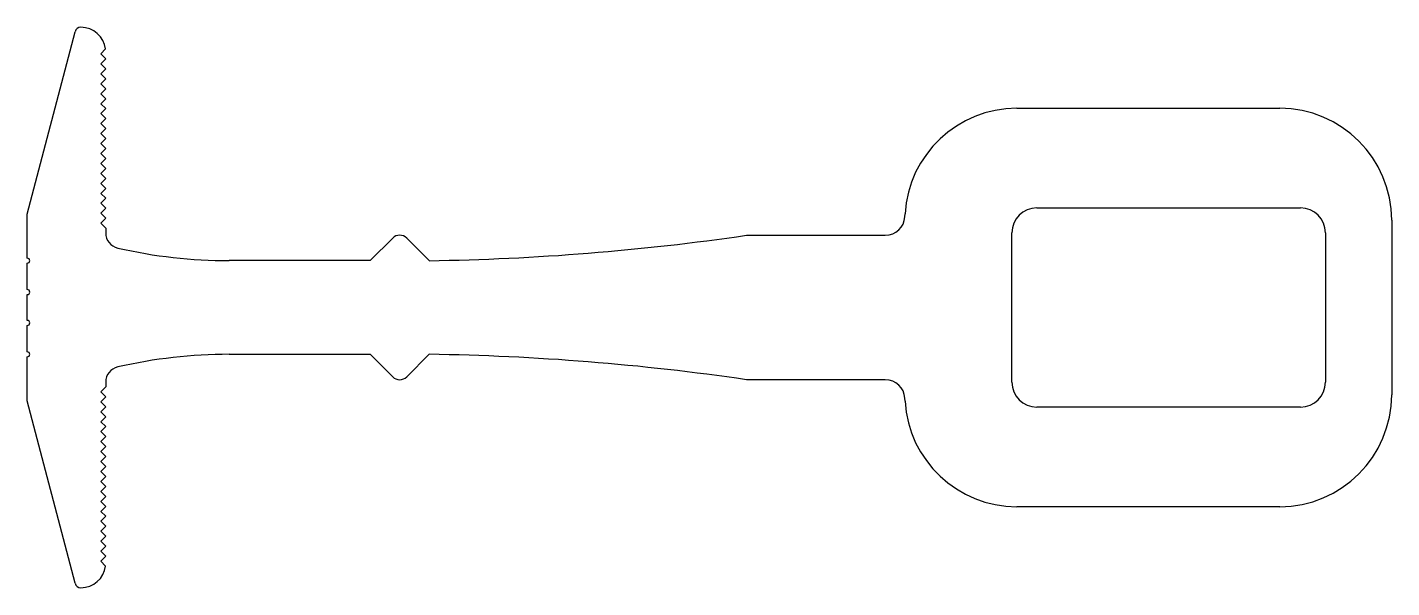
# Model space of a CAD drawing. Extents: x 1267.3 to 1336.9, y 2007.3 to 2035.9.
import ezdxf

# ---------------------------------------------------------------- set-up
doc = ezdxf.new("R2010")
doc.units = 0
doc.layers.get('0').update_dxf_attribs({"linetype": 'CONTINUOUS'})

msp = doc.modelspace()

# ---------------------------------------------------------------- linework, layer by layer
for p, q in [((1267.323, 2026.325), (1269.764, 2035.623)), ((1271.318, 2034.745), (1271.069, 2034.496)), ((1271.069, 2034.496), (1271.323, 2034.242)), ((1271.323, 2034.242), (1271.069, 2033.988)), ((1271.069, 2033.988), (1271.323, 2033.734)), ((1271.323, 2033.734), (1271.069, 2033.48)), ((1271.069, 2033.48), (1271.323, 2033.226)), ((1271.323, 2033.226), (1271.069, 2032.972)), ((1271.069, 2032.972), (1271.323, 2032.718)), ((1271.323, 2032.718), (1271.069, 2032.464)), ((1271.069, 2032.464), (1271.323, 2032.21)), ((1271.323, 2032.21), (1271.069, 2031.956)), ((1271.069, 2031.956), (1271.323, 2031.702)), ((1271.323, 2031.702), (1271.069, 2031.448)), ((1271.069, 2031.448), (1271.323, 2031.194)), ((1271.323, 2031.194), (1271.069, 2030.94)), ((1317.81, 2031.723), (1331.216, 2031.723)), ((1271.069, 2030.94), (1271.323, 2030.686)), ((1271.323, 2030.686), (1271.069, 2030.432)), ((1271.069, 2030.432), (1271.323, 2030.178)), ((1271.323, 2030.178), (1271.069, 2029.924)), ((1271.069, 2029.924), (1271.323, 2029.67)), ((1271.323, 2029.67), (1271.069, 2029.416)), ((1271.069, 2029.416), (1271.323, 2029.162)), ((1271.323, 2029.162), (1271.069, 2028.908)), ((1271.069, 2028.908), (1271.323, 2028.654)), ((1271.323, 2028.654), (1271.069, 2028.4)), ((1271.069, 2028.4), (1271.323, 2028.146)), ((1271.323, 2028.146), (1271.069, 2027.892)), ((1271.069, 2027.892), (1271.323, 2027.638)), ((1271.323, 2027.638), (1271.069, 2027.384)), ((1271.069, 2027.384), (1271.323, 2027.13)), ((1271.323, 2027.13), (1271.069, 2026.876)), ((1267.323, 2024.077), (1267.323, 2026.325)), ((1271.069, 2026.876), (1271.323, 2026.622)), ((1271.323, 2026.622), (1271.069, 2026.368)), ((1271.069, 2026.368), (1271.323, 2026.114)), ((1312.096, 2026.187), (1312.105, 2026.342)), ((1318.823, 2026.643), (1332.283, 2026.643)), ((1271.323, 2026.114), (1271.069, 2025.86)), ((1271.069, 2025.86), (1271.323, 2025.606)), ((1271.323, 2025.606), (1271.323, 2025.37)), ((1336.931, 2026.008), (1336.931, 2017.118)), ((1284.818, 2023.951), (1285.964, 2025.097)), ((1286.682, 2025.097), (1287.828, 2023.951)), ((1304.011, 2025.246), (1311.097, 2025.246)), ((1317.553, 2017.753), (1317.553, 2025.373)), ((1333.553, 2025.373), (1333.553, 2017.753)), ((1267.323, 2022.477), (1267.323, 2023.823)), ((1284.818, 2023.951), (1277.628, 2023.951)), ((1267.323, 2020.902), (1267.323, 2022.223)), ((1267.323, 2019.302), (1267.323, 2020.648)), ((1267.323, 2016.8), (1267.323, 2019.048)), ((1277.628, 2019.175), (1284.818, 2019.175)), ((1285.964, 2018.029), (1284.818, 2019.175)), ((1287.828, 2019.175), (1286.682, 2018.029)), ((1271.323, 2017.519), (1271.069, 2017.265)), ((1271.069, 2017.265), (1271.323, 2017.011)), ((1271.323, 2017.756), (1271.323, 2017.519)), ((1311.097, 2017.88), (1304.011, 2017.88)), ((1269.764, 2007.503), (1267.323, 2016.8)), ((1271.323, 2017.011), (1271.069, 2016.757)), ((1271.069, 2016.757), (1271.323, 2016.503)), ((1312.105, 2016.784), (1312.096, 2016.938)), ((1271.323, 2016.503), (1271.069, 2016.249)), ((1271.069, 2016.249), (1271.323, 2015.995)), ((1271.323, 2015.995), (1271.069, 2015.741)), ((1332.283, 2016.483), (1318.823, 2016.483)), ((1271.069, 2015.741), (1271.323, 2015.487)), ((1271.323, 2015.487), (1271.069, 2015.233)), ((1271.069, 2015.233), (1271.323, 2014.979)), ((1271.323, 2014.979), (1271.069, 2014.725)), ((1271.069, 2014.725), (1271.323, 2014.471)), ((1271.323, 2014.471), (1271.069, 2014.217)), ((1271.069, 2014.217), (1271.323, 2013.963)), ((1271.323, 2013.963), (1271.069, 2013.709)), ((1271.069, 2013.709), (1271.323, 2013.455)), ((1271.323, 2013.455), (1271.069, 2013.201)), ((1271.069, 2013.201), (1271.323, 2012.947)), ((1271.323, 2012.947), (1271.069, 2012.693)), ((1271.069, 2012.693), (1271.323, 2012.439)), ((1271.323, 2012.439), (1271.069, 2012.185)), ((1271.069, 2012.185), (1271.323, 2011.931)), ((1271.323, 2011.931), (1271.069, 2011.677)), ((1271.069, 2011.677), (1271.323, 2011.423)), ((1271.323, 2011.423), (1271.069, 2011.169)), ((1271.069, 2011.169), (1271.323, 2010.915)), ((1331.216, 2011.403), (1317.81, 2011.403)), ((1271.323, 2010.915), (1271.069, 2010.661)), ((1271.069, 2010.661), (1271.323, 2010.407)), ((1271.323, 2010.407), (1271.069, 2010.153)), ((1271.069, 2010.153), (1271.323, 2009.899)), ((1271.323, 2009.899), (1271.069, 2009.645)), ((1271.069, 2009.645), (1271.323, 2009.391)), ((1271.323, 2009.391), (1271.069, 2009.137)), ((1271.069, 2009.137), (1271.323, 2008.883)), ((1271.323, 2008.883), (1271.069, 2008.629)), ((1271.069, 2008.629), (1271.318, 2008.38))]:
    msp.add_line(p, q)
for centre, radius, start, end in [((1270.059, 2035.546), 0.305, 90, 165.29), ((1270.059, 2034.58), 1.27, 7.46959, 90), ((1317.81, 2026.008), 5.715, 90, 176.64828), ((1331.216, 2026.008), 5.715, 0, 90), ((1318.823, 2025.373), 1.27, 90, 180), ((1332.283, 2025.373), 1.27, 0, 90), ((1311.097, 2026.246), 1, 270, 356.64828), ((1272.117, 2025.37), 0.794, 180, 257.05772), ((1286.323, 2024.738), 0.508, 45, 135), ((1285.984, 2148.77), 124.833, 270.84651, 278.3029), ((1277.628, 2049.351), 25.4, 257.05772, 270), ((1267.323, 2023.95), 0.127, 270, 90), ((1267.323, 2022.35), 0.127, 270, 90), ((1267.323, 2020.775), 0.127, 270, 90), ((1267.323, 2019.175), 0.127, 270, 90), ((1277.628, 1993.775), 25.4, 90, 102.94228), ((1285.984, 1894.356), 124.833, 81.6971, 89.15349), ((1272.117, 2017.756), 0.794, 102.94228, 180), ((1286.323, 2018.388), 0.508, 225, 315), ((1311.097, 2016.88), 1, 3.35172, 90), ((1318.823, 2017.753), 1.27, 180, 270), ((1332.283, 2017.753), 1.27, 270, 0), ((1317.81, 2017.118), 5.715, 183.35172, 270), ((1331.216, 2017.118), 5.715, 270, 0), ((1270.059, 2008.545), 1.27, 270, 352.53041), ((1270.059, 2007.58), 0.305, 194.71, 270)]:
    msp.add_arc(centre, radius, start, end)

doc.saveas('drawing.dxf')
